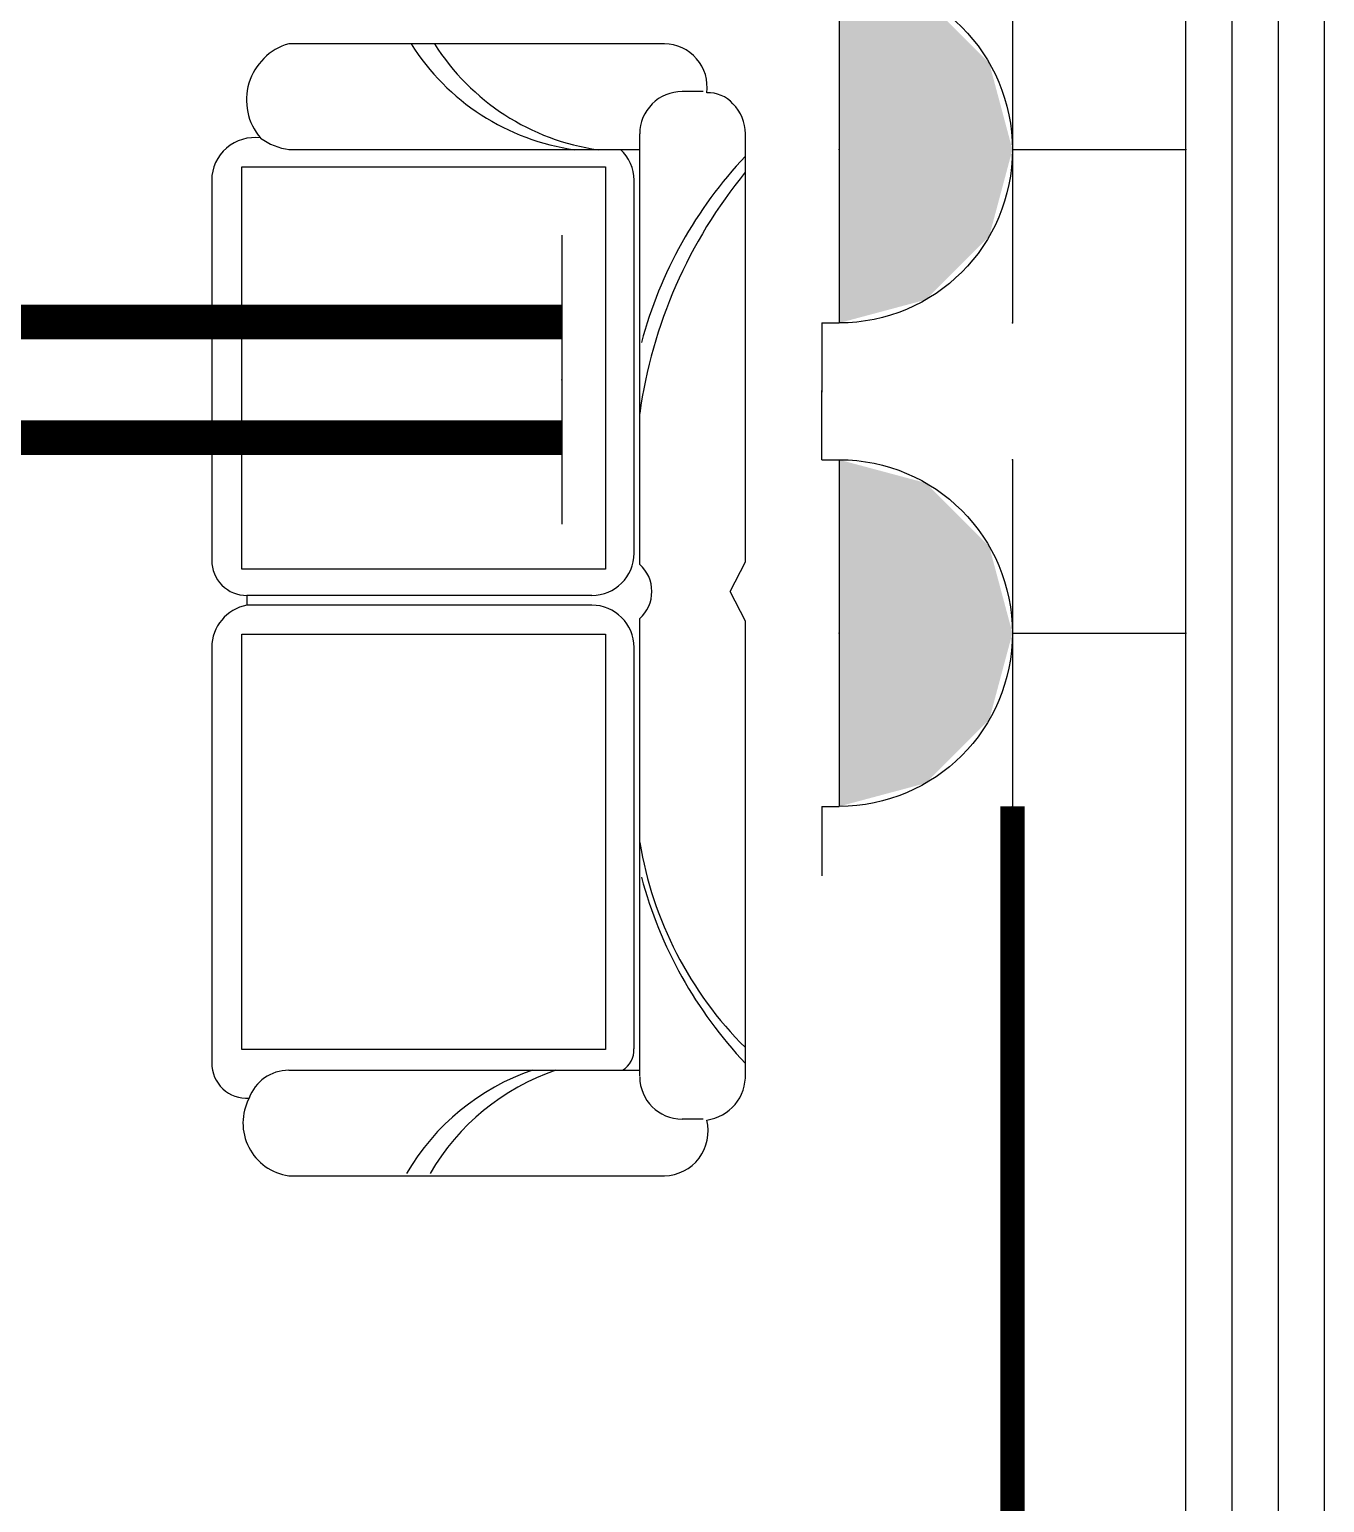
# Model space of a CAD drawing. Extents: x -6243262 to 3079315, y -2914302 to 172723.
# Drawn here: x -1778965 to -1777098, y -599681 to -597556 of the extents above; entities that cross this region are included whole.
import ezdxf

# ---------------------------------------------------------------- set-up
doc = ezdxf.new("R2010")
doc.units = 0
doc.header["$LTSCALE"] = 1000
for name, color, linetype in [('CURTWALL', 4, 'Continuous'), ('EQUIP-插座', 3, 'Continuous'), ('EQUIP-照明', 3, 'Continuous'), ('fur', 253, 'Continuous'), ('WIRE-插座', 5, 'Continuous')]:
    doc.layers.add(name, color=color, linetype=linetype)
doc.styles.get("Standard").update_dxf_attribs({"font": 'gbenor.shx', "bigfont": 'gbcbig.shx'})

# ---------------------------------------------------------------- blocks, each defined once
blk = doc.blocks.new('$plan$00002641')
at = {"layer": 'fur', "color": 0}
for p, q in [((933.9, 1781.4), (933.9, 1750.9)), ((2415.8, 1781.4), (2415.8, 1750.9)), ((1615.9, 1690), (994.8, 1690)), ((1017.3, 1183.9), (1017.3, 1690)), ((1599.8, 1681.7), (1061.8, 1681.7)), ((2354, 1690), (1694, 1690)), ((2314.6, 1681.7), (1735.5, 1681.7)), ((2345.4, 1183.9), (2345.4, 1690.8)), ((1042.7, 1116), (1042.7, 1640.5)), ((1042.7, 1640.5), (1622.7, 1640.5)), ((1622.7, 1640.5), (1622.7, 1116)), ((1716.4, 1116), (1716.4, 1640.5)), ((1716.4, 1640.5), (2315.6, 1640.5)), ((2315.6, 1640.5), (2315.6, 1116)), ((1660.7, 1620.8), (1660.7, 1123.4)), ((1674.6, 1620.8), (1674.6, 1123.4)), ((1622.7, 1116), (1042.7, 1116)), ((2315.6, 1116), (1716.4, 1116))]:
    blk.add_line(p, q, dxfattribs=at)
blk.add_lwpolyline([(1610, 1072.7, 0.414214), (1660.7, 1123.4), (1674.6, 1123.4, 0.354555), (1735.5, 1072.7), (2335, 1072.7, 0.431164), (2385.7, 1126.6, 0.518766), (2497.6, 1183.9), (2497.6, 1725.6, 0.483115), (2417.3, 1786.5, 0.388459), (2350.4, 1842.3), (1697.7, 1842.3), (1654.9, 1820.2), (1612.2, 1842.3), (994.8, 1842.3, 0.198912), (951.7, 1824.4, 0.222018), (935.6, 1786.5, 0.452318), (865, 1725.6), (865, 1183.9, 0.545503), (1000.9, 1143.1, 0.453255), (1061.8, 1072.7), (1610, 1072.7, 0)], format="xyb", dxfattribs=at)
for centre, radius, start, end in [((1459.9, 2301.6), 631.1, 226.7033, 254.9108), ((1495.3, 2385.6), 702.4, 230.6825, 262.0603), ((1928.8, 2224.9), 542.1, 279.3588, 315.1043), ((1902.7, 2301.6), 631.1, 285.0892, 313.2967), ((994.8, 1750.9), 60.9, 180, 270), ((2354.9, 1750.9), 60.9, 270, 0), ((1654.9, 1654.9), 52.5, 41.9207, 138.0793), ((1061.8, 1620.8), 60.9, 90, 136.9839), ((1599.8, 1620.8), 60.9, 0, 90), ((1735.5, 1620.8), 60.9, 90, 180), ((2316, 1647.1), 34.5, 31.7185, 92.2999), ((686.5, 1677.1), 334.7, 302.2352, 351.9364), ((686.5, 1643.3), 334.7, 302.2352, 351.9364), ((2662.1, 1677.1), 334.7, 198.8232, 239.8898), ((2662.1, 1643.3), 334.7, 198.8232, 239.8898), ((933.7, 1193.6), 84.1, 323.0923, 353.8915), ((2406.3, 1183.9), 60.9, 180, 250.2944)]:
    blk.add_arc(centre, radius, start, end, dxfattribs=at)
blk = doc.blocks.new('33')
at = {"layer": 'CURTWALL', "color": 8}
for p, q in [((1456795.1, -779352.2), (1456795.1, -771152.2)), ((1456728.5, -779352.2), (1456728.5, -771218.9)), ((1456661.8, -779352.2), (1456661.8, -771285.5)), ((1456595.1, -779352.2), (1456595.1, -771352.2))]:
    blk.add_line(p, q, dxfattribs=at)
at = {"color": 8, "rotation": 270}
blk.add_blockref('$plan$00002641', (1454117.7, -771877.1), dxfattribs=at)
blk = doc.blocks.new('$equip$00001240')
for p, q in [((-0.5, 1.05), (-0.7, 1.05)), ((-0.5, 1.05), (-0.5, 1)), ((0.5, 1.05), (0.7, 1.05)), ((0.5, 1.05), (0.5, 1)), ((-0.5, 1), (0.5, 1)), ((-0.5, 0.5), (0.5, 0.5)), ((0, 0.5), (0, 0))]:
    blk.add_line(p, q)
blk.add_arc((0, 1), 0.5, 180, 0)
for points in [[(0.433, 0.75), (-0.433, 0.75), (0.5, 1), (-0.5, 1)], [(0.25, 0.567), (-0.25, 0.567), (0.433, 0.75), (-0.433, 0.75)], [(0, 0.5), (0, 0.5), (0.25, 0.567), (-0.25, 0.567)]]:
    blk.add_solid(points)
at = {"layer": 'EQUIP-照明'}
for p in [(0, 1), (-0.5, 0.5), (0.5, 0.5), (0, 0)]:
    blk.add_point(p, dxfattribs=at)
at = {"layer": 'EQUIP-照明', "flags": 9}
blk.add_attdef('A', (0, 0), '', height=0.00002, dxfattribs=at)
blk = doc.blocks.new('$equip$00001160')
for p, q in [((-1.2, 0.4167), (-1.2, -0.4167)), ((1.2, 0.4167), (1.2, -0.4167)), ((-1.2, 0.1667), (1.2, 0.1667)), ((-1.2, -0.1667), (1.2, -0.1667))]:
    blk.add_line(p, q)
at = {"const_width": 0.1}
for points in [[(-1.2, 0.1667), (1.2, 0.1667)], [(-1.2, -0.1667), (1.2, -0.1667)]]:
    blk.add_lwpolyline(points, dxfattribs=at)
at = {"layer": 'EQUIP-照明'}
for p in [(0, 0.1667), (-1.2, 0), (1.2, 0), (0, -0.1667)]:
    blk.add_point(p, dxfattribs=at)
at = {"layer": 'EQUIP-照明', "flags": 9}
blk.add_attdef('A', (0, 0), '', height=0.00002, dxfattribs=at)

msp = doc.modelspace()

# ---------------------------------------------------------------- linework, layer by layer
at = {"layer": 'WIRE-插座', "linetype": 'Continuous', "const_width": 35}
msp.add_lwpolyline([(-1777547.7, -598676.7), (-1777547.7, -601941.1)], dxfattribs=at)

# ---------------------------------------------------------------- block references
msp.add_blockref('33', (-3233892.8, 175165.3))
at = {"layer": 'EQUIP-插座', "xscale": -500, "yscale": 500, "zscale": 500, "rotation": 90}
for p in [(-1777297.7, -597729.5), (-1777297.7, -598426.7)]:
    msp.add_blockref('$equip$00001240', p, dxfattribs=at)
at = {"layer": 'EQUIP-照明', "xscale": 500, "yscale": 500, "zscale": 500}
msp.add_blockref('$equip$00001160', (-1778797.7, -598061.4), dxfattribs=at)

doc.saveas('drawing.dxf')
